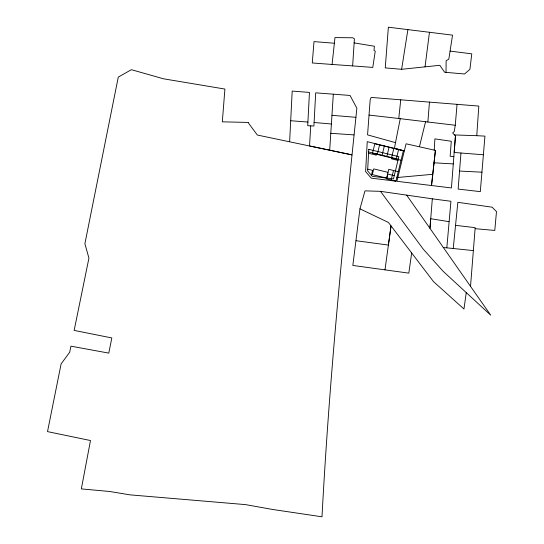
<?xml version="1.0" encoding="UTF-8"?>
<svg xmlns="http://www.w3.org/2000/svg" width="544" height="544" viewBox="0 0 544 544"><rect width="100%" height="100%" fill="white"/><g stroke="black" fill="none" stroke-linecap="round" stroke-linejoin="round"><path stroke-width="0.82" d="M446.026 72.366L446.128 60.751L448.807 59.174L452.54 35.142L388.362 27.2L385.261 67.898L401.628 69.299L439.831 65.3L444.625 72.243L464.515 73.991L469.921 69.333L471.777 53.849L450.146 51.102M289.626 141.76L292.196 91.086L309.448 92.419L307.72 125.705L313.902 126.018L315.697 92.834L350.05 95.452L356.864 108.222C342.672 244.174 329.222 380.27 322 516.8L272.85 509.504L245.575 504.621L129.907 494.85L109.725 491.49L81.348 488.9L90.488 440.531L47.512 431.616L61.112 363.902L69.707 352.206L70.938 346.161L108.773 353.117L111.833 337.94L74.147 330.405L88.93 258.135L84.891 243.726L118.286 77.098L131.376 69.686L163.547 78.812L224.91 89.06L222.319 121.842L248.635 122.441L248.724 123.434L257.339 135.034L351.948 154.87L309.536 145.955L310.733 125.854M329.698 150.178L333.316 94.194M434.234 150.11L434.887 138.883L451.282 141.263L450.153 156.291L453.846 156.679L451.432 187.952L396.909 181.295L397.848 177.46M354.13 42.901L374.381 46.247L374.027 50.497L375.244 51.163L372.783 67.415L352.641 65.906L354.402 38.78L352.702 37.767L334.968 37.597L332.092 64.457L312.276 62.968L314.004 41.602L334.254 43.228M457.055 104.305L455.267 125.256L454.247 131.532L452.662 132.94L454.478 134.939L476.762 135.687L478.815 106.08L371.103 97.424L370.158 99.912L367.56 134.885L395.495 142.637L394.454 148.247L404.308 150.933L398.072 176.528L396.896 177.548L432.779 174.284L435.404 150.382L406.089 143.793L404.308 150.933M475.096 228.684L475.177 227.657L455.539 225.345L457.844 202.314L492.164 207.196L496.488 211.596L494.782 230.432L475.096 228.684L470.526 286.355L490.722 315.18L443.129 271.286L423.348 249.274L380.487 191.345L364.997 190.856L359.944 208.828L352.832 265.438L408.823 273.136L411.686 252.899M453.846 156.679L455.471 135.735L454.478 134.939M476.762 135.687L484.942 136.129L480.311 191.631L458.143 189.088L460.958 153.014L454.158 152.442L455.471 135.735M455.267 125.256L427.876 122.006L429.461 102.034M380.487 191.345L432.324 198.832L429.95 228.337L470.526 286.355M473.348 250.594L446.821 247.84L450.935 201.28L432.324 198.832M453.24 248.499L455.539 225.345M427.876 122.006L398.759 118.49L400.751 99.838M435.404 150.382L431.508 185.579L432.779 174.284M425.034 66.871L429.468 32.205M384.982 269.844L391.041 225.889L388.416 245.065L356.068 240.727M466.249 292.556L463.964 309.006L433.527 281.642L388.402 222.442L359.944 208.828M401.628 69.299L407.905 29.546M395.495 142.637L400.255 118.721M371.402 175.324L372.613 170.36L367.717 169.17M376.611 153.925L376.312 155.135L368.574 153.252M377.25 154.421L379.569 144.908M382.01 155.584L384.322 146.064M386.77 156.74L389.082 147.22M391.524 157.896L393.842 148.383M386.852 178.106L387.838 174.066L394.264 175.63M391.836 157.631L391.537 158.841L397.97 160.405M391.19 179.989L393.509 170.476M396.284 159.052L398.602 149.539M403.356 150.695L395.937 181.193L371.239 178.153L365.622 171.55L367.241 141.658L403.356 150.695L374.809 143.752L372.497 153.265L401.044 160.215M419.458 146.635L425.551 121.754M459.571 171.054L481.977 172.196M434.037 162.806L453.308 163.921M330.793 133.3L353.974 134.898M332.092 64.457L352.641 65.906M290.768 120.741L307.904 122.053M460.958 153.014L483.453 154.768M443.19 247.547L446.821 247.84M331.949 115.314L355.837 117.307M314.092 122.502L331.446 123.998M369.084 115.09L398.759 118.49M448.963 221.653L430.719 218.708L429.95 228.337L406.667 195.167M368.642 151.987L398.269 159.195M398.262 171.632L388.749 169.313L386.43 178.833L395.95 181.145M388.008 172.366L373.735 168.892L372.341 174.604L386.621 178.072M368.784 149.321L367.622 170.877L372.239 176.304L393.468 178.915L398.888 156.645L368.784 149.321"/></g></svg>
